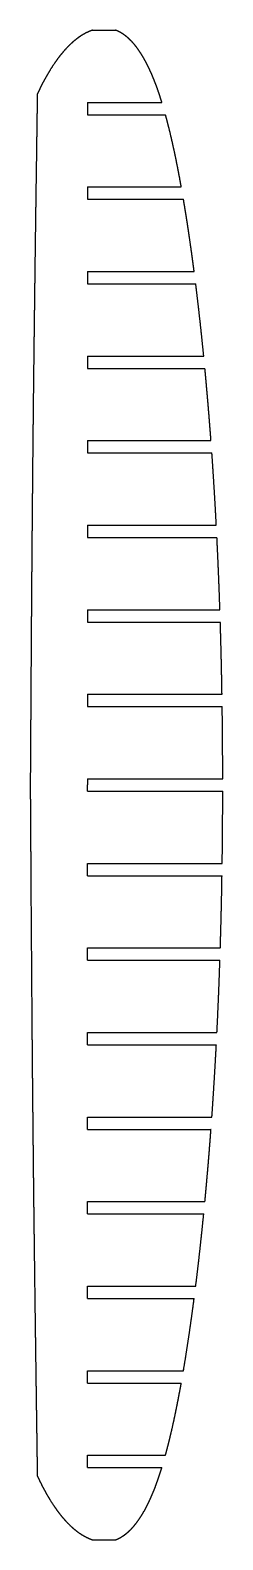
# Model space of a CAD drawing. Header units: metres. Extents: x 11 to 70, y -232 to 232.
import ezdxf

# ---------------------------------------------------------------- set-up
doc = ezdxf.new("R2010")
doc.units = ezdxf.units.M

msp = doc.modelspace()

# ---------------------------------------------------------------- linework, layer by layer
for p, q in [((29.87, 232.1, 535), (36.91, 232.1, 535)), ((28.33, 209.9, 535), (51.13, 209.9, 535)), ((28.33, 206.1, 535), (52.23, 206.1, 535)), ((28.33, 183.9, 535), (57.08, 183.9, 535)), ((28.33, 180.1, 535), (57.74, 180.1, 535)), ((28.33, 157.9, 535), (61.02, 157.9, 535)), ((28.33, 154.1, 535), (61.51, 154.1, 535)), ((28.33, 131.9, 535), (63.96, 131.9, 535)), ((28.33, 128.1, 535), (64.33, 128.1, 535)), ((28.33, 105.9, 535), (66.19, 105.9, 535)), ((28.33, 102.1, 535), (66.47, 102.1, 535)), ((28.33, 79.9, 535), (67.82, 79.9, 535)), ((28.33, 76.1, 535), (68.02, 76.1, 535)), ((28.33, 53.9, 535), (68.93, 53.9, 535)), ((28.33, 50.1, 535), (69.05, 50.1, 535)), ((28.33, 27.9, 535), (69.57, 27.9, 535)), ((28.33, 24.1, 535), (69.63, 24.1, 535)), ((28.33, 1.9, 535), (69.79, 1.9, 535)), ((28.33, -1.9, 535), (69.79, -1.9, 535)), ((28.33, -24.1, 535), (69.63, -24.1, 535)), ((28.33, -27.9, 535), (69.57, -27.9, 535)), ((28.33, -50.1, 535), (69.05, -50.1, 535)), ((28.33, -53.9, 535), (68.93, -53.9, 535)), ((28.33, -76.1, 535), (68.02, -76.1, 535)), ((28.33, -79.9, 535), (67.83, -79.9, 535)), ((28.33, -102.1, 535), (66.47, -102.1, 535)), ((28.33, -105.9, 535), (66.19, -105.9, 535)), ((28.33, -128.1, 535), (64.33, -128.1, 535)), ((28.33, -131.9, 535), (63.96, -131.9, 535)), ((28.33, -154.1, 535), (61.5, -154.1, 535)), ((28.33, -157.9, 535), (61.02, -157.9, 535)), ((28.33, -180.1, 535), (57.73, -180.1, 535)), ((28.33, -183.9, 535), (57.07, -183.9, 535)), ((28.33, -206.1, 535), (52.22, -206.1, 535)), ((28.33, -209.9, 535), (51.12, -209.9, 535)), ((29.86, -232.1, 535), (36.91, -232.1, 535))]:
    msp.add_line(p, q)
for points, knots in [([(29.87, 232.1, 535), (29.77, 232.07, 535), (29.66, 232.03, 535), (29.56, 231.99, 535), (29.46, 231.96, 535), (29.35, 231.92, 535), (29.25, 231.88, 535), (29.15, 231.84, 535), (28.81, 231.7, 535), (28.57, 231.6, 535), (28.34, 231.49, 535), (28.1, 231.38, 535), (27.86, 231.26, 535), (27.63, 231.14, 535), (27.4, 231.02, 535), (26.53, 230.52, 535), (25.91, 230.13, 535), (25.31, 229.71, 535), (24.73, 229.27, 535), (24.16, 228.8, 535), (23.61, 228.32, 535), (23.08, 227.81, 535), (21.83, 226.57, 535), (21.13, 225.81, 535), (20.45, 225.02, 535), (19.81, 224.21, 535), (19.18, 223.39, 535), (18.58, 222.55, 535), (18, 221.69, 535), (16.8, 219.82, 535), (16.17, 218.8, 535), (15.58, 217.77, 535), (15, 216.73, 535), (14.45, 215.67, 535), (13.91, 214.61, 535), (13.39, 213.53, 535), (12.89, 212.45, 535)], [0, 0, 0, 0, 0, 0, 0, 0, 0, 0.033964, 0.033964, 0.033964, 0.033964, 0.033964, 0.033964, 0.033964, 0.113878, 0.113878, 0.113878, 0.113878, 0.113878, 0.113878, 0.113878, 0.333228, 0.333228, 0.333228, 0.333228, 0.333228, 0.333228, 0.333228, 0.642872, 0.642872, 0.642872, 0.642872, 0.642872, 0.642872, 0.642872, 1, 1, 1, 1, 1, 1, 1, 1, 1]), ([(51.13, 209.9, 535), (51.11, 209.98, 535), (51.09, 210.06, 535), (51.06, 210.14, 535), (51.04, 210.22, 535), (51.01, 210.3, 535), (50.99, 210.38, 535), (50.96, 210.46, 535), (50.79, 211.01, 535), (50.64, 211.47, 535), (50.49, 211.93, 535), (50.34, 212.39, 535), (50.18, 212.85, 535), (50.03, 213.31, 535), (49.87, 213.77, 535), (49.53, 214.72, 535), (49.35, 215.2, 535), (49.17, 215.68, 535), (49, 216.14, 535), (48.82, 216.6, 535), (48.64, 217.04, 535), (48.46, 217.48, 535), (47.97, 218.64, 535), (47.66, 219.36, 535), (47.33, 220.08, 535), (46.99, 220.8, 535), (46.64, 221.5, 535), (46.28, 222.21, 535), (45.9, 222.9, 535), (45.18, 224.16, 535), (44.83, 224.72, 535), (44.48, 225.28, 535), (44.11, 225.83, 535), (43.73, 226.38, 535), (43.33, 226.91, 535), (42.92, 227.43, 535), (42.02, 228.48, 535), (41.52, 229.01, 535), (41.01, 229.52, 535), (40.47, 230, 535), (39.9, 230.46, 535), (39.31, 230.88, 535), (38.69, 231.26, 535), (37.91, 231.67, 535), (37.77, 231.73, 535), (37.63, 231.8, 535), (37.49, 231.87, 535), (37.35, 231.93, 535), (37.2, 231.99, 535), (37.06, 232.05, 535), (36.91, 232.1, 535)], [0, 0, 0, 0, 0, 0, 0, 0, 0, 0.022681, 0.022681, 0.022681, 0.022681, 0.022681, 0.022681, 0.022681, 0.154106, 0.154106, 0.154106, 0.154106, 0.154106, 0.154106, 0.154106, 0.294928, 0.294928, 0.294928, 0.294928, 0.294928, 0.294928, 0.294928, 0.533657, 0.533657, 0.533657, 0.533657, 0.533657, 0.533657, 0.533657, 0.73396, 0.73396, 0.73396, 0.73396, 0.73396, 0.73396, 0.73396, 0.9529, 0.9529, 0.9529, 0.9529, 0.9529, 0.9529, 0.9529, 1, 1, 1, 1, 1, 1, 1, 1, 1]), ([(12.89, 212.45, 535), (12.89, 212.45, 535), (12.89, 212.45, 535), (12.89, 212.45, 535), (12.89, 212.45, 535), (12.89, 212.45, 535), (12.89, 212.44, 535), (12.89, 212.44, 535), (12.89, 212.43, 535), (12.89, 212.41, 535), (12.89, 212.4, 535), (12.89, 212.38, 535), (12.89, 212.36, 535), (12.89, 212.35, 535), (12.89, 212.33, 535), (12.89, 212.28, 535), (12.89, 212.26, 535), (12.89, 212.22, 535), (12.89, 212.19, 535), (12.89, 212.15, 535), (12.89, 212.1, 535), (12.89, 212.05, 535), (12.88, 211.94, 535), (12.88, 211.88, 535), (12.88, 211.81, 535), (12.88, 211.74, 535), (12.88, 211.66, 535), (12.88, 211.58, 535), (12.88, 211.49, 535), (12.88, 211.24, 535), (12.87, 211.09, 535), (12.87, 210.94, 535), (12.87, 210.79, 535), (12.87, 210.64, 535), (12.86, 210.49, 535), (12.86, 210.34, 535), (12.86, 209.94, 535), (12.85, 209.68, 535), (12.85, 209.43, 535), (12.85, 209.18, 535), (12.84, 208.92, 535), (12.84, 208.67, 535), (12.84, 208.42, 535), (12.82, 207.63, 535), (12.82, 207.11, 535), (12.81, 206.58, 535), (12.8, 206.05, 535), (12.79, 205.52, 535), (12.79, 204.99, 535), (12.78, 204.47, 535), (12.76, 202.9, 535), (12.74, 201.86, 535), (12.73, 200.82, 535), (12.71, 199.78, 535), (12.7, 198.73, 535), (12.68, 197.69, 535), (12.67, 196.65, 535), (12.64, 194.94, 535), (12.63, 194.26, 535), (12.63, 193.58, 535), (12.62, 192.91, 535), (12.61, 192.23, 535), (12.6, 191.55, 535), (12.59, 190.88, 535), (12.57, 189.47, 535), (12.56, 188.71, 535), (12.55, 187.95, 535), (12.53, 187.17, 535), (12.52, 186.37, 535), (12.51, 185.56, 535), (12.5, 184.73, 535), (12.45, 180.87, 535), (12.4, 177.85, 535), (12.36, 174.84, 535), (12.32, 171.82, 535), (12.28, 168.8, 535), (12.24, 165.78, 535), (12.2, 162.77, 535), (12.12, 156.53, 535), (12.08, 153.31, 535), (12.04, 150.09, 535), (12, 146.87, 535), (11.96, 143.65, 535), (11.92, 140.43, 535), (11.88, 137.21, 535), (11.8, 130.52, 535), (11.76, 127.06, 535), (11.72, 123.59, 535), (11.68, 120.13, 535), (11.64, 116.66, 535), (11.6, 113.2, 535), (11.57, 109.73, 535), (11.5, 102.8, 535), (11.46, 99.34, 535), (11.43, 95.87, 535), (11.4, 92.41, 535), (11.37, 88.95, 535), (11.34, 85.48, 535), (11.31, 82.02, 535), (11.25, 75.61, 535), (11.23, 72.66, 535), (11.2, 69.72, 535), (11.18, 66.77, 535), (11.16, 63.83, 535), (11.14, 60.89, 535), (11.11, 57.94, 535), (11.07, 52.36, 535), (11.06, 49.73, 535), (11.04, 47.09, 535), (11.02, 44.45, 535), (11, 41.82, 535), (10.98, 39.18, 535), (10.97, 36.55, 535), (10.94, 32.11, 535), (10.93, 30.31, 535), (10.91, 28.5, 535), (10.9, 26.7, 535), (10.89, 24.9, 535), (10.88, 23.1, 535), (10.87, 21.29, 535), (10.86, 18.87, 535), (10.85, 18.25, 535), (10.85, 17.64, 535), (10.84, 17.02, 535), (10.84, 16.4, 535), (10.84, 15.78, 535), (10.83, 15.16, 535), (10.83, 14, 535), (10.82, 13.46, 535), (10.82, 12.92, 535), (10.82, 12.38, 535), (10.81, 11.84, 535), (10.81, 11.3, 535), (10.81, 10.76, 535), (10.8, 9.59, 535), (10.79, 8.96, 535), (10.79, 8.34, 535), (10.79, 7.71, 535), (10.78, 7.08, 535), (10.78, 6.45, 535), (10.78, 5.82, 535), (10.77, 4.87, 535), (10.77, 4.55, 535), (10.77, 4.23, 535), (10.76, 3.91, 535), (10.76, 3.58, 535), (10.76, 3.26, 535), (10.76, 2.94, 535), (10.75, 2.44, 535), (10.75, 2.27, 535), (10.75, 2.11, 535), (10.75, 1.96, 535), (10.75, 1.81, 535), (10.75, 1.68, 535), (10.75, 1.55, 535), (10.75, 1.33, 535), (10.75, 1.23, 535), (10.75, 1.13, 535), (10.75, 1.03, 535), (10.75, 0.93, 535), (10.75, 0.83, 535), (10.74, 0.73, 535), (10.74, 0.56, 535), (10.74, 0.5, 535), (10.74, 0.44, 535), (10.74, 0.39, 535), (10.74, 0.34, 535), (10.74, 0.3, 535), (10.74, 0.26, 535), (10.74, 0.2, 535), (10.74, 0.17, 535), (10.74, 0.15, 535), (10.74, 0.12, 535), (10.74, 0.1, 535), (10.74, 0.08, 535), (10.74, 0.06, 535), (10.74, 0.03, 535), (10.74, 0.02, 535), (10.74, 0.01, 535), (10.74, 0.01, 535), (10.74, 0, 535), (10.74, 0, 535), (10.74, 0, 535), (10.74, 0, 535), (10.74, 0, 535), (10.74, 0, 535), (10.74, 0, 535), (10.74, 0, 535), (10.74, 0, 535), (10.74, -0.01, 535), (10.74, -0.02, 535), (10.74, -0.04, 535), (10.74, -0.05, 535), (10.74, -0.07, 535), (10.74, -0.09, 535), (10.74, -0.1, 535), (10.74, -0.12, 535), (10.74, -0.15, 535), (10.74, -0.17, 535), (10.74, -0.19, 535), (10.74, -0.21, 535), (10.74, -0.23, 535), (10.74, -0.25, 535), (10.74, -0.27, 535), (10.74, -0.32, 535), (10.74, -0.34, 535), (10.74, -0.37, 535), (10.74, -0.4, 535), (10.74, -0.43, 535), (10.74, -0.46, 535), (10.74, -0.5, 535), (10.74, -0.59, 535), (10.74, -0.65, 535), (10.74, -0.72, 535), (10.74, -0.79, 535), (10.75, -0.86, 535), (10.75, -0.95, 535), (10.75, -1.03, 535), (10.75, -1.23, 535), (10.75, -1.34, 535), (10.75, -1.45, 535), (10.75, -1.58, 535), (10.75, -1.71, 535), (10.75, -1.85, 535), (10.75, -1.99, 535), (10.75, -2.42, 535), (10.76, -2.68, 535), (10.76, -2.95, 535), (10.76, -3.22, 535), (10.76, -3.48, 535), (10.76, -3.75, 535), (10.76, -4.02, 535), (10.77, -4.81, 535), (10.77, -5.34, 535), (10.78, -5.87, 535), (10.78, -6.39, 535), (10.78, -6.92, 535), (10.79, -7.45, 535), (10.79, -7.98, 535), (10.8, -9.54, 535), (10.8, -10.58, 535), (10.81, -11.62, 535), (10.82, -12.66, 535), (10.82, -13.7, 535), (10.83, -14.74, 535), (10.84, -15.78, 535), (10.85, -17.5, 535), (10.85, -18.17, 535), (10.86, -18.85, 535), (10.86, -19.53, 535), (10.86, -20.2, 535), (10.87, -20.88, 535), (10.87, -21.55, 535), (10.88, -22.96, 535), (10.89, -23.71, 535), (10.89, -24.48, 535), (10.89, -25.26, 535), (10.9, -26.06, 535), (10.9, -26.87, 535), (10.91, -27.7, 535), (10.93, -31.55, 535), (10.95, -34.57, 535), (10.97, -37.58, 535), (10.99, -40.6, 535), (11.01, -43.61, 535), (11.03, -46.62, 535), (11.06, -49.64, 535), (11.1, -55.87, 535), (11.12, -59.09, 535), (11.15, -62.31, 535), (11.17, -65.53, 535), (11.2, -68.75, 535), (11.22, -71.97, 535), (11.25, -75.18, 535), (11.3, -81.87, 535), (11.33, -85.33, 535), (11.36, -88.79, 535), (11.4, -92.26, 535), (11.43, -95.72, 535), (11.46, -99.19, 535), (11.5, -102.65, 535), (11.57, -109.68, 535), (11.6, -113.25, 535), (11.64, -116.82, 535), (11.68, -120.39, 535), (11.72, -123.95, 535), (11.76, -127.52, 535), (11.8, -131.09, 535), (11.88, -137.59, 535), (11.92, -140.53, 535), (11.95, -143.47, 535), (11.99, -146.4, 535), (12.03, -149.34, 535), (12.06, -152.27, 535), (12.1, -155.21, 535), (12.17, -160.69, 535), (12.21, -163.24, 535), (12.24, -165.78, 535), (12.28, -168.33, 535), (12.31, -170.87, 535), (12.34, -173.42, 535), (12.38, -175.96, 535), (12.44, -180.31, 535), (12.46, -182.12, 535), (12.49, -183.92, 535), (12.51, -185.72, 535), (12.54, -187.53, 535), (12.57, -189.33, 535), (12.59, -191.14, 535), (12.62, -193.56, 535), (12.63, -194.18, 535), (12.64, -194.8, 535), (12.65, -195.42, 535), (12.66, -196.04, 535), (12.67, -196.65, 535), (12.68, -197.27, 535), (12.69, -198.43, 535), (12.7, -198.97, 535), (12.71, -199.52, 535), (12.72, -200.06, 535), (12.72, -200.6, 535), (12.73, -201.14, 535), (12.74, -201.68, 535), (12.76, -202.85, 535), (12.77, -203.48, 535), (12.77, -204.11, 535), (12.78, -204.74, 535), (12.79, -205.36, 535), (12.8, -205.99, 535), (12.81, -206.62, 535), (12.82, -207.57, 535), (12.83, -207.89, 535), (12.83, -208.22, 535), (12.84, -208.54, 535), (12.84, -208.86, 535), (12.85, -209.19, 535), (12.85, -209.51, 535), (12.86, -210.01, 535), (12.86, -210.18, 535), (12.86, -210.34, 535), (12.86, -210.49, 535), (12.87, -210.63, 535), (12.87, -210.77, 535), (12.87, -210.9, 535), (12.87, -211.12, 535), (12.87, -211.22, 535), (12.88, -211.32, 535), (12.88, -211.42, 535), (12.88, -211.52, 535), (12.88, -211.62, 535), (12.88, -211.72, 535), (12.88, -211.89, 535), (12.89, -211.95, 535), (12.89, -212.01, 535), (12.89, -212.06, 535), (12.89, -212.11, 535), (12.89, -212.15, 535), (12.89, -212.19, 535), (12.89, -212.25, 535), (12.89, -212.28, 535), (12.89, -212.3, 535), (12.89, -212.33, 535), (12.89, -212.35, 535), (12.89, -212.37, 535), (12.89, -212.39, 535), (12.89, -212.42, 535), (12.89, -212.43, 535), (12.89, -212.43, 535), (12.89, -212.43, 535), (12.89, -212.44, 535), (12.89, -212.44, 535), (12.89, -212.44, 535), (12.89, -212.45, 535), (12.89, -212.45, 535), (12.89, -212.45, 535), (12.89, -212.45, 535), (12.89, -212.45, 535), (12.89, -212.45, 535), (12.89, -212.45, 535), (12.89, -212.45, 535)], [0, 0, 0, 0, 0, 0, 0, 0, 0, 0.002008, 0.002008, 0.002008, 0.002008, 0.002008, 0.002008, 0.002008, 0.004096, 0.004096, 0.004096, 0.004096, 0.004096, 0.004096, 0.004096, 0.006918, 0.006918, 0.006918, 0.006918, 0.006918, 0.006918, 0.006918, 0.00974, 0.00974, 0.00974, 0.00974, 0.00974, 0.00974, 0.00974, 0.014052, 0.014052, 0.014052, 0.014052, 0.014052, 0.014052, 0.014052, 0.021349, 0.021349, 0.021349, 0.021349, 0.021349, 0.021349, 0.021349, 0.036507, 0.036507, 0.036507, 0.036507, 0.036507, 0.036507, 0.036507, 0.066382, 0.066382, 0.066382, 0.066382, 0.066382, 0.066382, 0.066382, 0.085795, 0.085795, 0.085795, 0.085795, 0.085795, 0.085795, 0.085795, 0.10688, 0.10688, 0.10688, 0.10688, 0.10688, 0.10688, 0.10688, 0.182473, 0.182473, 0.182473, 0.182473, 0.182473, 0.182473, 0.182473, 0.26315, 0.26315, 0.26315, 0.26315, 0.26315, 0.26315, 0.26315, 0.34995, 0.34995, 0.34995, 0.34995, 0.34995, 0.34995, 0.34995, 0.436746, 0.436746, 0.436746, 0.436746, 0.436746, 0.436746, 0.436746, 0.510504, 0.510504, 0.510504, 0.510504, 0.510504, 0.510504, 0.510504, 0.576533, 0.576533, 0.576533, 0.576533, 0.576533, 0.576533, 0.576533, 0.6217, 0.6217, 0.6217, 0.6217, 0.6217, 0.6217, 0.6217, 0.637185, 0.637185, 0.637185, 0.637185, 0.637185, 0.637185, 0.637185, 0.650737, 0.650737, 0.650737, 0.650737, 0.650737, 0.650737, 0.650737, 0.666467, 0.666467, 0.666467, 0.666467, 0.666467, 0.666467, 0.666467, 0.674563, 0.674563, 0.674563, 0.674563, 0.674563, 0.674563, 0.674563, 0.679035, 0.679035, 0.679035, 0.679035, 0.679035, 0.679035, 0.679035, 0.682821, 0.682821, 0.682821, 0.682821, 0.682821, 0.682821, 0.682821, 0.685427, 0.685427, 0.685427, 0.685427, 0.685427, 0.685427, 0.685427, 0.687354, 0.687354, 0.687354, 0.687354, 0.687354, 0.687354, 0.687354, 0.688432, 0.688432, 0.688432, 0.688432, 0.688432, 0.688432, 0.688432, 0.689455, 0.689455, 0.689455, 0.689455, 0.689455, 0.689455, 0.689455, 0.690947, 0.690947, 0.690947, 0.690947, 0.690947, 0.690947, 0.690947, 0.692123, 0.692123, 0.692123, 0.692123, 0.692123, 0.692123, 0.692123, 0.693298, 0.693298, 0.693298, 0.693298, 0.693298, 0.693298, 0.693298, 0.695146, 0.695146, 0.695146, 0.695146, 0.695146, 0.695146, 0.695146, 0.697162, 0.697162, 0.697162, 0.697162, 0.697162, 0.697162, 0.697162, 0.7006, 0.7006, 0.7006, 0.7006, 0.7006, 0.7006, 0.7006, 0.707387, 0.707387, 0.707387, 0.707387, 0.707387, 0.707387, 0.707387, 0.720764, 0.720764, 0.720764, 0.720764, 0.720764, 0.720764, 0.720764, 0.729456, 0.729456, 0.729456, 0.729456, 0.729456, 0.729456, 0.729456, 0.738897, 0.738897, 0.738897, 0.738897, 0.738897, 0.738897, 0.738897, 0.772749, 0.772749, 0.772749, 0.772749, 0.772749, 0.772749, 0.772749, 0.808887, 0.808887, 0.808887, 0.808887, 0.808887, 0.808887, 0.808887, 0.847783, 0.847783, 0.847783, 0.847783, 0.847783, 0.847783, 0.847783, 0.887845, 0.887845, 0.887845, 0.887845, 0.887845, 0.887845, 0.887845, 0.920813, 0.920813, 0.920813, 0.920813, 0.920813, 0.920813, 0.920813, 0.949393, 0.949393, 0.949393, 0.949393, 0.949393, 0.949393, 0.949393, 0.969657, 0.969657, 0.969657, 0.969657, 0.969657, 0.969657, 0.969657, 0.976605, 0.976605, 0.976605, 0.976605, 0.976605, 0.976605, 0.976605, 0.982685, 0.982685, 0.982685, 0.982685, 0.982685, 0.982685, 0.982685, 0.989743, 0.989743, 0.989743, 0.989743, 0.989743, 0.989743, 0.989743, 0.993375, 0.993375, 0.993375, 0.993375, 0.993375, 0.993375, 0.993375, 0.995382, 0.995382, 0.995382, 0.995382, 0.995382, 0.995382, 0.995382, 0.99708, 0.99708, 0.99708, 0.99708, 0.99708, 0.99708, 0.99708, 0.99825, 0.99825, 0.99825, 0.99825, 0.99825, 0.99825, 0.99825, 0.999114, 0.999114, 0.999114, 0.999114, 0.999114, 0.999114, 0.999114, 0.999456, 0.999456, 0.999456, 0.999456, 0.999456, 0.999456, 0.999456, 1, 1, 1, 1, 1, 1, 1, 1, 1]), ([(57.08, 183.9, 535), (57.04, 184.14, 535), (57, 184.37, 535), (56.95, 184.61, 535), (56.91, 184.85, 535), (56.87, 185.08, 535), (56.82, 185.32, 535), (56.78, 185.56, 535), (56.38, 187.76, 535), (56, 189.71, 535), (55.62, 191.67, 535), (55.22, 193.62, 535), (54.81, 195.57, 535), (54.37, 197.51, 535), (53.92, 199.45, 535), (53.31, 201.98, 535), (53.16, 202.57, 535), (53.01, 203.16, 535), (52.86, 203.75, 535), (52.71, 204.34, 535), (52.55, 204.93, 535), (52.4, 205.51, 535), (52.23, 206.1, 535)], [0, 0, 0, 0, 0, 0, 0, 0, 0, 0.08475, 0.08475, 0.08475, 0.08475, 0.08475, 0.08475, 0.08475, 0.785969, 0.785969, 0.785969, 0.785969, 0.785969, 0.785969, 0.785969, 1, 1, 1, 1, 1, 1, 1, 1, 1]), ([(61.02, 157.9, 535), (60.87, 159.12, 535), (60.71, 160.34, 535), (60.54, 161.56, 535), (60.38, 162.78, 535), (60.21, 164, 535), (60.04, 165.22, 535), (59.86, 166.44, 535), (59.46, 169.21, 535), (59.23, 170.77, 535), (59, 172.33, 535), (58.76, 173.89, 535), (58.51, 175.44, 535), (58.26, 176.99, 535), (58, 178.55, 535), (57.74, 180.1, 535)], [0, 0, 0, 0, 0, 0, 0, 0, 0, 0.438793, 0.438793, 0.438793, 0.438793, 0.438793, 0.438793, 0.438793, 1, 1, 1, 1, 1, 1, 1, 1, 1]), ([(66.19, 105.9, 535), (66.18, 106.1, 535), (66.16, 106.29, 535), (66.15, 106.49, 535), (66.13, 106.68, 535), (66.12, 106.88, 535), (66.1, 107.07, 535), (66.09, 107.27, 535), (65.93, 109.37, 535), (65.78, 111.28, 535), (65.63, 113.19, 535), (65.48, 115.09, 535), (65.32, 117, 535), (65.16, 118.91, 535), (64.99, 120.82, 535), (64.76, 123.4, 535), (64.7, 124.07, 535), (64.64, 124.74, 535), (64.58, 125.41, 535), (64.52, 126.08, 535), (64.46, 126.76, 535), (64.39, 127.43, 535), (64.33, 128.1, 535)], [0, 0, 0, 0, 0, 0, 0, 0, 0, 0.070261, 0.070261, 0.070261, 0.070261, 0.070261, 0.070261, 0.070261, 0.757666, 0.757666, 0.757666, 0.757666, 0.757666, 0.757666, 0.757666, 1, 1, 1, 1, 1, 1, 1, 1, 1]), ([(69.57, 27.9, 535), (69.54, 29.82, 535), (69.51, 31.74, 535), (69.47, 33.66, 535), (69.43, 35.58, 535), (69.39, 37.5, 535), (69.34, 39.41, 535), (69.3, 41.33, 535), (69.22, 44.11, 535), (69.2, 44.96, 535), (69.18, 45.82, 535), (69.15, 46.68, 535), (69.13, 47.53, 535), (69.1, 48.39, 535), (69.08, 49.24, 535), (69.05, 50.1, 535)], [0, 0, 0, 0, 0, 0, 0, 0, 0, 0.691466, 0.691466, 0.691466, 0.691466, 0.691466, 0.691466, 0.691466, 1, 1, 1, 1, 1, 1, 1, 1, 1]), ([(64.33, -128.1, 535), (64.42, -127.16, 535), (64.51, -126.22, 535), (64.59, -125.27, 535), (64.68, -124.33, 535), (64.76, -123.39, 535), (64.85, -122.45, 535), (64.93, -121.5, 535), (65.17, -118.73, 535), (65.33, -116.91, 535), (65.48, -115.08, 535), (65.63, -113.25, 535), (65.77, -111.42, 535), (65.92, -109.6, 535), (66.05, -107.77, 535), (66.19, -105.94, 535), (66.19, -105.93, 535), (66.19, -105.93, 535), (66.19, -105.92, 535), (66.19, -105.92, 535), (66.19, -105.91, 535), (66.19, -105.91, 535), (66.19, -105.9, 535)], [0, 0, 0, 0, 0, 0, 0, 0, 0, 0.339849, 0.339849, 0.339849, 0.339849, 0.339849, 0.339849, 0.339849, 0.998187, 0.998187, 0.998187, 0.998187, 0.998187, 0.998187, 0.998187, 1, 1, 1, 1, 1, 1, 1, 1, 1]), ([(57.73, -180.1, 535), (57.74, -180.05, 535), (57.75, -180, 535), (57.76, -179.96, 535), (57.77, -179.91, 535), (57.77, -179.86, 535), (57.78, -179.81, 535), (57.79, -179.77, 535), (58.25, -177.06, 535), (58.68, -174.39, 535), (59.09, -171.72, 535), (59.49, -169.05, 535), (59.88, -166.38, 535), (60.25, -163.71, 535), (60.61, -161.03, 535), (60.97, -158.3, 535), (60.97, -158.24, 535), (60.98, -158.18, 535), (60.99, -158.13, 535), (61, -158.07, 535), (61, -158.01, 535), (61.01, -157.96, 535), (61.02, -157.9, 535)], [0, 0, 0, 0, 0, 0, 0, 0, 0, 0.017255, 0.017255, 0.017255, 0.017255, 0.017255, 0.017255, 0.017255, 0.979649, 0.979649, 0.979649, 0.979649, 0.979649, 0.979649, 0.979649, 1, 1, 1, 1, 1, 1, 1, 1, 1]), ([(52.22, -206.1, 535), (52.49, -205.11, 535), (52.76, -204.12, 535), (53.01, -203.13, 535), (53.26, -202.14, 535), (53.51, -201.14, 535), (53.74, -200.15, 535), (53.98, -199.15, 535), (54.61, -196.38, 535), (55, -194.6, 535), (55.37, -192.83, 535), (55.73, -191.04, 535), (56.08, -189.26, 535), (56.42, -187.48, 535), (56.75, -185.69, 535), (57.07, -183.9, 535)], [0, 0, 0, 0, 0, 0, 0, 0, 0, 0.360468, 0.360468, 0.360468, 0.360468, 0.360468, 0.360468, 0.360468, 1, 1, 1, 1, 1, 1, 1, 1, 1]), ([(12.89, -212.45, 535), (13.39, -213.52, 535), (13.9, -214.57, 535), (14.42, -215.62, 535), (14.97, -216.66, 535), (15.53, -217.69, 535), (16.12, -218.71, 535), (16.73, -219.71, 535), (17.92, -221.57, 535), (18.5, -222.43, 535), (19.1, -223.28, 535), (19.72, -224.11, 535), (20.37, -224.92, 535), (21.04, -225.71, 535), (21.74, -226.47, 535), (23.2, -227.95, 535), (23.97, -228.65, 535), (24.76, -229.33, 535), (25.59, -229.96, 535), (26.46, -230.54, 535), (27.36, -231.06, 535), (28.3, -231.51, 535), (29.34, -231.91, 535), (29.41, -231.94, 535), (29.49, -231.97, 535), (29.56, -232, 535), (29.64, -232.02, 535), (29.71, -232.05, 535), (29.79, -232.07, 535), (29.86, -232.1, 535)], [0, 0, 0, 0, 0, 0, 0, 0, 0, 0.01969747, 0.01969747, 0.01969747, 0.01969747, 0.01969747, 0.01969747, 0.01969747, 0.03707948, 0.03707948, 0.03707948, 0.03707948, 0.03707948, 0.03707948, 0.03707948, 0.0545122, 0.0545122, 0.0545122, 0.0545122, 0.0545122, 0.0545122, 0.0545122, 0.05584381, 0.05584381, 0.05584381, 0.05584381, 0.05584381, 0.05584381, 0.05584381, 0.05584381, 0.05584381]), ([(36.91, -232.1, 535), (37.04, -232.05, 535), (37.17, -232, 535), (37.3, -231.95, 535), (37.43, -231.89, 535), (37.56, -231.83, 535), (37.69, -231.77, 535), (37.81, -231.71, 535), (38.49, -231.37, 535), (39.03, -231.05, 535), (39.55, -230.71, 535), (40.05, -230.33, 535), (40.53, -229.93, 535), (40.99, -229.51, 535), (41.44, -229.07, 535), (42.41, -228.04, 535), (42.92, -227.43, 535), (43.41, -226.81, 535), (43.88, -226.17, 535), (44.33, -225.51, 535), (44.75, -224.84, 535), (45.16, -224.16, 535), (46.09, -222.55, 535), (46.58, -221.62, 535), (47.06, -220.66, 535), (47.51, -219.7, 535), (47.94, -218.73, 535), (48.35, -217.75, 535), (48.74, -216.76, 535), (49.28, -215.36, 535), (49.44, -214.94, 535), (49.59, -214.51, 535), (49.75, -214.07, 535), (49.9, -213.63, 535), (50.06, -213.18, 535), (50.21, -212.73, 535), (50.46, -211.98, 535), (50.56, -211.69, 535), (50.65, -211.4, 535), (50.75, -211.1, 535), (50.84, -210.81, 535), (50.94, -210.51, 535), (51.03, -210.21, 535), (51.12, -209.9, 535)], [0, 0, 0, 0, 0, 0, 0, 0, 0, 0.041993, 0.041993, 0.041993, 0.041993, 0.041993, 0.041993, 0.041993, 0.228997, 0.228997, 0.228997, 0.228997, 0.228997, 0.228997, 0.228997, 0.46687, 0.46687, 0.46687, 0.46687, 0.46687, 0.46687, 0.46687, 0.785292, 0.785292, 0.785292, 0.785292, 0.785292, 0.785292, 0.785292, 0.918123, 0.918123, 0.918123, 0.918123, 0.918123, 0.918123, 0.918123, 1, 1, 1, 1, 1, 1, 1, 1, 1])]:
    msp.add_open_spline(points, degree=8, knots=knots)
for points, degree in [([(28.33, 209.9, 535), (28.33, 206.1, 535)], 1), ([(28.33, 183.9, 535), (28.33, 180.1, 535)], 1), ([(28.33, 157.9, 535), (28.33, 154.1, 535)], 1), ([(63.96, 131.9, 535), (63.69, 134.68, 535), (63.41, 137.46, 535), (63.12, 140.23, 535), (62.81, 143.01, 535), (62.5, 145.78, 535), (62.18, 148.56, 535), (61.85, 151.33, 535), (61.51, 154.1, 535)], 8), ([(28.33, 131.9, 535), (28.33, 128.1, 535)], 1), ([(28.33, 105.9, 535), (28.33, 102.1, 535)], 1), ([(67.82, 79.9, 535), (67.68, 82.68, 535), (67.53, 85.45, 535), (67.37, 88.23, 535), (67.2, 91, 535), (67.03, 93.78, 535), (66.85, 96.55, 535), (66.66, 99.33, 535), (66.47, 102.1, 535)], 8), ([(28.33, 79.9, 535), (28.33, 76.1, 535)], 1), ([(68.93, 53.9, 535), (68.84, 56.68, 535), (68.74, 59.45, 535), (68.64, 62.23, 535), (68.52, 65, 535), (68.41, 67.78, 535), (68.28, 70.55, 535), (68.15, 73.33, 535), (68.02, 76.1, 535)], 8), ([(28.33, 53.9, 535), (28.33, 50.1, 535)], 1), ([(28.33, 27.9, 535), (28.33, 24.1, 535)], 1), ([(69.79, 1.9, 535), (69.79, 4.68, 535), (69.78, 7.45, 535), (69.77, 10.23, 535), (69.75, 13, 535), (69.73, 15.78, 535), (69.7, 18.55, 535), (69.67, 21.33, 535), (69.63, 24.1, 535)], 8), ([(28.33, 1.9, 535), (28.33, 0, 535)], 1), ([(28.33, -1.9, 535), (28.33, 0, 535)], 1), ([(69.63, -24.1, 535), (69.67, -21.33, 535), (69.7, -18.55, 535), (69.73, -15.78, 535), (69.75, -13, 535), (69.77, -10.23, 535), (69.78, -7.45, 535), (69.79, -4.68, 535), (69.79, -1.9, 535)], 8), ([(28.33, -27.9, 535), (28.33, -24.1, 535)], 1), ([(69.05, -50.1, 535), (69.14, -47.33, 535), (69.22, -44.55, 535), (69.29, -41.78, 535), (69.36, -39, 535), (69.42, -36.23, 535), (69.48, -33.45, 535), (69.53, -30.68, 535), (69.57, -27.9, 535)], 8), ([(28.33, -53.9, 535), (28.33, -50.1, 535)], 1), ([(68.02, -76.1, 535), (68.16, -73.33, 535), (68.29, -70.55, 535), (68.41, -67.78, 535), (68.53, -65, 535), (68.64, -62.23, 535), (68.74, -59.45, 535), (68.84, -56.68, 535), (68.93, -53.9, 535)], 8), ([(28.33, -79.9, 535), (28.33, -76.1, 535)], 1), ([(66.47, -102.1, 535), (66.66, -99.33, 535), (66.85, -96.55, 535), (67.03, -93.78, 535), (67.2, -91, 535), (67.37, -88.23, 535), (67.53, -85.45, 535), (67.68, -82.68, 535), (67.83, -79.9, 535)], 8), ([(28.33, -105.9, 535), (28.33, -102.1, 535)], 1), ([(28.33, -131.9, 535), (28.33, -128.1, 535)], 1), ([(61.5, -154.1, 535), (61.85, -151.33, 535), (62.18, -148.56, 535), (62.5, -145.78, 535), (62.81, -143.01, 535), (63.11, -140.23, 535), (63.4, -137.46, 535), (63.69, -134.68, 535), (63.96, -131.9, 535)], 8), ([(28.33, -157.9, 535), (28.33, -154.1, 535)], 1), ([(28.33, -183.9, 535), (28.33, -180.1, 535)], 1), ([(28.33, -209.9, 535), (28.33, -206.1, 535)], 1)]:
    msp.add_open_spline(points, degree=degree)

doc.saveas('drawing.dxf')
